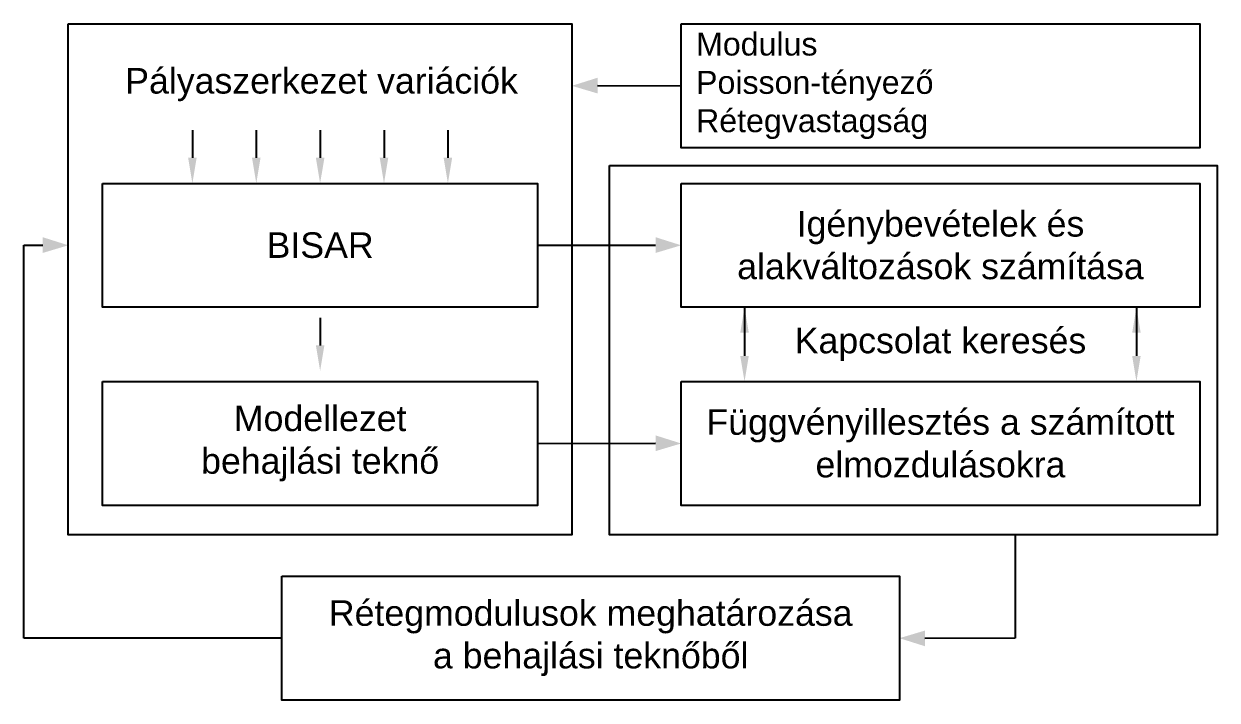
# Model space of a CAD drawing. Header units: millimetres. Extents: x 9 to 961, y -258 to 565.
# Drawn here: x 828.7 to 922.1, y -13.1 to 39.9 of the extents above; entities that cross this region are included whole.
import ezdxf

# ---------------------------------------------------------------- set-up
doc = ezdxf.new("R2010")
doc.units = ezdxf.units.MM
for name, color, linetype in [('Text', 2, 'Continuous'), ('Vonal_025', 4, 'Continuous'), ('Vonal_050', 3, 'Continuous'), ('Vonal_070', 6, 'Continuous')]:
    doc.layers.add(name, color=color, linetype=linetype)
doc.styles.get("Standard").update_dxf_attribs({"font": 'verdana.ttf', "width": 0.8, "height": 2.5})

msp = doc.modelspace()

# ---------------------------------------------------------------- linework, layer by layer
at = {"layer": 'Vonal_025'}
for p, q in [((841.902, 31.529), (841.902, 29.377)), ((841.902, 31.529), (841.902, 29.377)), ((846.902, 31.529), (846.902, 29.377)), ((846.902, 31.529), (846.902, 29.377)), ((851.902, 31.529), (851.902, 29.377)), ((856.902, 31.529), (856.902, 29.377)), ((856.902, 31.529), (856.902, 29.377)), ((861.902, 31.529), (861.902, 29.377)), ((861.902, 31.529), (861.902, 29.377)), ((851.902, 16.846), (851.902, 14.694)), ((885.125, 17.676), (885.125, 13.861)), ((915.805, 17.676), (915.805, 13.861)), ((885.125, 16.014), (885.125, 13.861)), ((915.805, 16.014), (915.805, 13.861))]:
    msp.add_line(p, q, dxfattribs=at)
for points in [[(841.569, 29.377), (842.236, 29.377), (841.902, 27.377)], [(846.569, 29.377), (847.236, 29.377), (846.902, 27.377)], [(851.569, 29.377), (852.236, 29.377), (851.902, 27.377)], [(856.569, 29.377), (857.236, 29.377), (856.902, 27.377)], [(861.569, 29.377), (862.236, 29.377), (861.902, 27.377)], [(885.459, 15.676), (884.792, 15.676), (885.125, 17.676)], [(915.472, 15.676), (916.138, 15.676), (915.805, 17.676)], [(851.569, 14.694), (852.236, 14.694), (851.902, 12.694)], [(884.792, 13.861), (885.459, 13.861), (885.125, 11.861)], [(916.138, 13.861), (915.472, 13.861), (915.805, 11.861)]]:
    msp.add_solid(points, dxfattribs=at)
at = {"layer": 'Vonal_050'}
for p, q in [((873.618, 35.029), (880.164, 35.012)), ((828.709, -8.233), (828.709, 22.527)), ((828.709, 22.527), (830.187, 22.527)), ((868.931, 22.527), (878.164, 22.527)), ((868.931, 7.011), (878.164, 7.028)), ((906.321, -0.136), (906.321, -8.233)), ((848.913, -8.233), (828.709, -8.233)), ((906.321, -8.233), (899.252, -8.25))]:
    msp.add_line(p, q, dxfattribs=at)
for points in [[(880.164, 39.863), (920.766, 39.863), (920.766, 30.161), (880.164, 30.161)], [(834.874, 27.377), (868.931, 27.377), (868.931, 17.676), (834.874, 17.676)], [(880.164, 27.377), (920.766, 27.377), (920.766, 17.676), (880.164, 17.676)], [(834.874, 11.861), (868.931, 11.861), (868.931, 2.16), (834.874, 2.16)], [(880.164, 11.861), (920.766, 11.861), (920.766, 2.16), (880.164, 2.16)], [(848.913, -3.382), (897.252, -3.382), (897.252, -13.084), (848.913, -13.084)]]:
    msp.add_lwpolyline(points, close=True, dxfattribs=at)
for points in [[(873.618, 34.413), (873.618, 35.645), (871.618, 35.012)], [(830.187, 21.928), (830.187, 23.159), (832.187, 22.527)], [(878.164, 21.928), (878.164, 23.159), (880.164, 22.527)], [(878.164, 6.412), (878.164, 7.644), (880.164, 7.011)], [(899.252, -7.634), (899.252, -8.866), (897.252, -8.233)]]:
    msp.add_solid(points, dxfattribs=at)
at = {"layer": 'Vonal_070'}
for points in [[(832.187, 39.863), (871.618, 39.863), (871.618, -0.136), (832.187, -0.136)], [(874.547, 28.769), (922.123, 28.769), (922.123, -0.136), (874.547, -0.136)]]:
    msp.add_lwpolyline(points, close=True, dxfattribs=at)

# ---------------------------------------------------------------- texts
at = {"layer": 'Text'}
for s, insert, char_height, width, attachment_point in [('{\\fArial|b0|i0|c238|p34;\\W1;Modulus\\PPoisson-tényező\\PRétegvastagság}', (881.332, 35.012), 1.8, 38.63238, 4), ('\\pi1.7686;{\\fArial|b0|i0|c0|p34;\\W1;Pályaszerkezet variációk}', (834.874, 36.405), 2, 34.05704, 1), ('{\\fArial|b0|i0|c0|p34;\\W1;Ig\\fArial|b0|i0|c238|p34;é\\fArial|b0|i0|c0|p34;nybevételek és alakváltozások számítása}', (900.465, 22.527), 2, 40.60241, 5), ('{\\fArial|b0|i0|c0|p34;\\W1;BISAR}', (851.902, 22.527), 2, 34.05704, 5), ('{\\fArial|b0|i0|c0|p34;\\W1;Kapcsolat keresés}', (900.465, 14.769), 2, 40.60241, 5), ('{\\fArial|b0|i0|c0|p34;\\W1;Modellezet\\Pbehajlási teknő}', (851.902, 7.011), 2, 34.05704, 5), ('{\\fArial|b0|i0|c0|p34;\\W1;Függvényillesztés a számított elmozdulásokra}', (900.465, 7.011), 2, 40.60241, 5), ('{\\fArial|b0|i0|c0|p34;\\W1;Rétegmodulusok meghatározása\\Pa behajlási teknőből}', (873.083, -8.233), 2, 48.33952, 5)]:
    msp.add_mtext(s, dxfattribs=dict(at, insert=insert, char_height=char_height, width=width, attachment_point=attachment_point))

doc.saveas('drawing.dxf')
